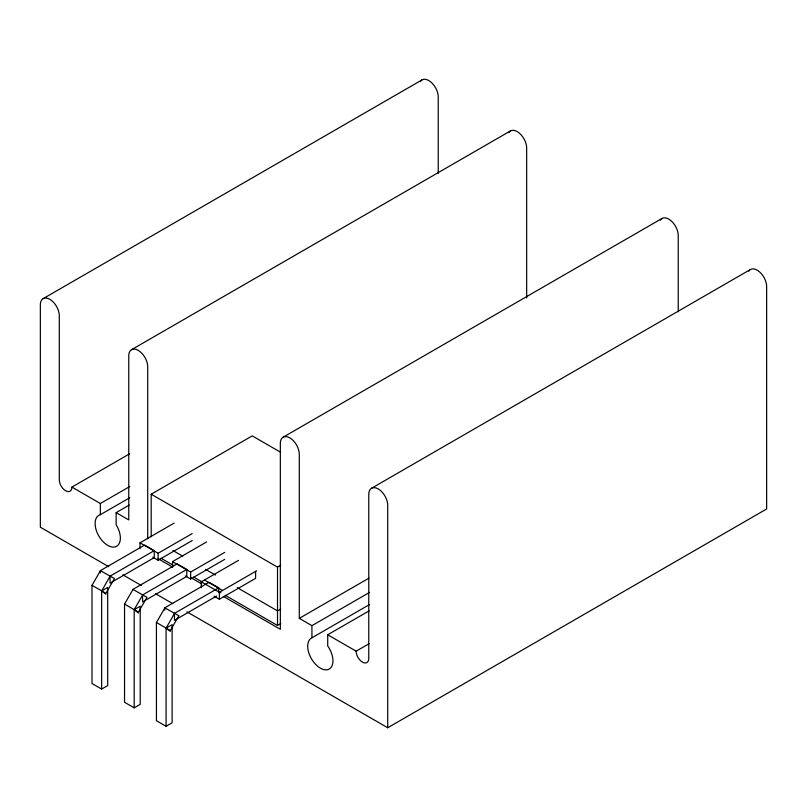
<?xml version="1.0" encoding="UTF-8"?>
<svg xmlns="http://www.w3.org/2000/svg" width="807" height="807" viewBox="0 0 807 807"><rect width="100%" height="100%" fill="white"/><g stroke="black" fill="none" stroke-linecap="round" stroke-linejoin="round"><path stroke-width="1.21" d="M164.961 607.732L156.427 622.5L156.437 720.712L166.091 726.29L172.123 722.81L172.123 624.648L166.091 628.128L166.091 726.29M369.092 610.889L327.713 634.776L327.713 645.963A17.865 10.309 60 0 1 330.013 668.489A17.865 10.309 60 0 1 311.532 658.936A17.865 10.309 60 0 1 311.926 637.802L311.926 625.657L299.296 618.364L299.296 454.28A13.396 7.737 60 0 0 289.814 437.868A13.396 7.737 60 0 0 280.342 443.346L280.342 629.309L223.357 596.403M101.652 689.087L101.652 590.926L107.684 587.446L107.684 685.607L101.652 689.087L91.998 683.509L91.998 585.357L100.522 570.529M110.176 576.097L101.642 590.875L105.909 594.194M134.184 707.84L134.184 609.678L140.216 606.198L140.216 704.36L134.184 707.84L124.54 702.272L124.54 604.11L133.054 589.312M142.708 594.88L134.174 609.658L138.441 612.977M174.615 613.3L166.081 628.078L170.348 631.397M43.124 298.651L422.061 79.873M131.541 349.693L510.478 130.916M108.733 566.696L40.35 527.213L40.35 304.784A13.396 7.737 60 0 1 49.822 299.316A13.396 7.737 60 0 1 59.294 315.719L59.294 479.802A8.927 5.155 60 0 0 65.609 490.747A8.927 5.155 60 0 0 71.924 487.095L129.645 453.776M71.924 487.095L100.35 503.507L129.745 486.53M129.201 505.081L116.137 512.627L116.137 524.762A17.865 10.309 60 0 1 116.521 546.349A17.865 10.309 60 0 1 98.05 534.567A17.865 10.309 60 0 1 100.35 514.705L129.756 497.727M151.191 536.716L151.191 494.207L252.238 435.871L280.554 452.213M283.116 437.212L662.063 218.425M140.015 548.619L140.015 542.818L174.08 523.148M100.381 572.93L100.381 570.61L144.594 545.088L154.248 550.656L154.248 557.627L110.034 583.148L110.034 576.178L154.248 550.656M140.015 542.818L158.111 553.259L192.177 533.598M152.795 557.153L158.111 560.229L192.177 540.559M172.537 567.412L172.537 561.611L206.602 541.941M186.78 569.439L142.567 594.961L142.567 601.931L186.78 576.41L186.78 569.439L177.126 563.871L132.923 589.392L146.975 597.341L138.441 612.12L124.53 604.08M172.537 561.611L190.634 572.052L224.699 552.392M185.317 575.946L190.634 579.023L224.699 559.352M201.316 587.637L201.316 581.837L238.529 560.351M371.543 488.255L750.48 269.477M164.82 610.132L164.82 607.812L209.033 582.291L218.677 587.859L218.677 592.499M218.677 587.859L174.473 613.381L174.473 620.351L216.528 596.07M201.316 581.837L219.403 592.277L256.626 570.791M214.087 596.171L219.403 599.248L255.597 578.347L255.597 571.386M151.191 494.207L277.507 567.139L280.765 565.253M280.765 609.003L277.507 610.889L237.218 587.627M225.234 595.304L277.507 625.475L280.765 623.589M299.296 618.364L368.981 578.135M311.926 625.657L369.636 592.338M311.926 637.802L369.636 604.483M327.713 634.776L356.129 651.178L369.202 643.643M186.891 611.817L387.713 727.753L766.65 508.975L766.65 286.546A13.396 7.737 60 0 0 759.417 271.747A13.396 7.737 60 0 0 748.765 271.202M116.137 512.627L128.767 519.92L128.767 355.826A13.396 7.737 60 0 1 138.239 350.359A13.396 7.737 60 0 1 147.711 366.771L147.711 538.783M172.97 550.535L182.765 556.194M205.634 569.399L215.439 575.058M204.474 580.011L222.561 590.452M160.986 558.212L172.97 565.122M193.66 577.066L202.365 582.099M218.697 591.531L220.876 592.782M158.081 558.716L172.587 567.089M191.239 577.862L201.599 583.844M122.846 574.836L141.306 585.489M155.418 593.639L172.779 603.666M100.381 570.61L114.443 578.558L105.909 593.337L91.998 585.297M164.82 607.812L178.872 615.761L170.348 630.539L156.427 622.5M100.35 503.507L100.35 514.705M678.233 311.845L678.233 235.503A13.396 7.737 60 0 0 671 220.694A13.396 7.737 60 0 0 660.338 220.15M526.658 297.924L526.658 147.994A13.396 7.737 60 0 0 519.426 133.185A13.396 7.737 60 0 0 508.763 132.641M438.231 173.283L438.231 96.941A13.396 7.737 60 0 0 430.999 82.132A13.396 7.737 60 0 0 420.346 81.588M387.713 727.753L387.713 505.333A13.396 7.737 60 0 0 378.241 488.921A13.396 7.737 60 0 0 368.769 494.388L368.769 658.472A8.927 5.155 60 0 1 362.444 662.123A8.927 5.155 60 0 1 356.129 651.178M277.507 567.139L277.507 625.475M219.403 592.277L219.403 599.248M190.634 572.052L190.634 579.023M158.111 553.259L158.111 560.229"/></g></svg>
